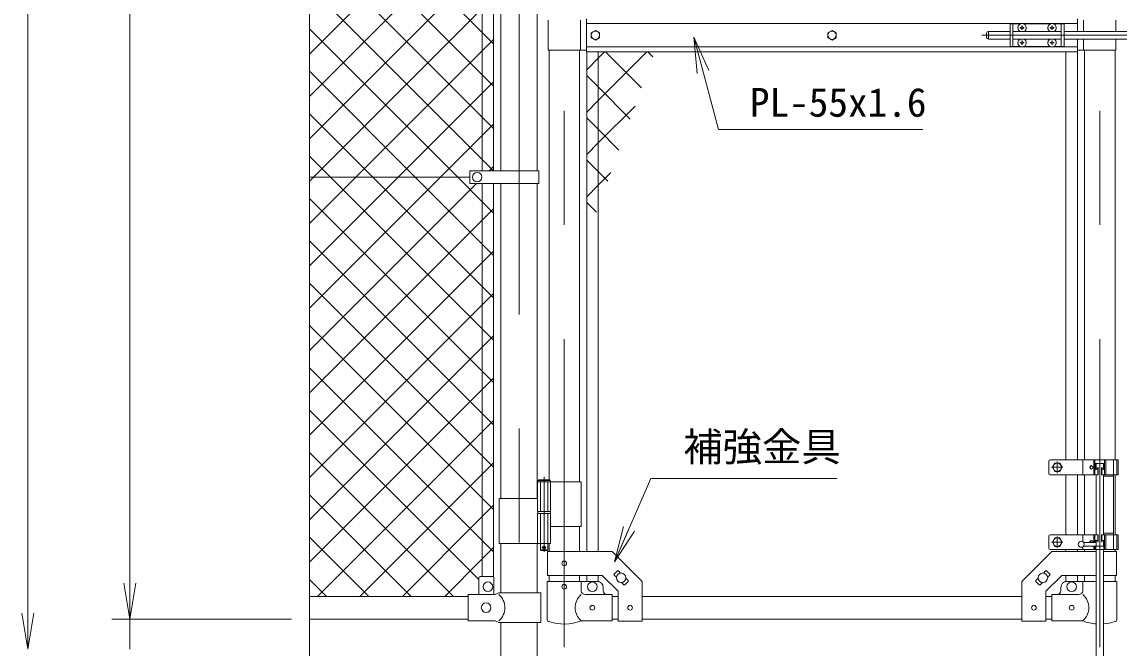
# Model space of a CAD drawing. Units: millimetres, scale not verified. Extents: x -6299 to 6301, y -4455 to 4455.
# Drawn here: x 223 to 2055, y -1104 to -59 of the extents above; entities that cross this region are included whole.
import ezdxf
from ezdxf.enums import TextEntityAlignment as Align

# ---------------------------------------------------------------- set-up
doc = ezdxf.new("R2010")
doc.units = ezdxf.units.MM
doc.header["$LTSCALE"] = 30
for name, pattern in [('DASHED', [7.5, 6, -1.5]), ('USER1', [50.8, 31.75, -6.35, 6.35, -6.35]), ('USER2', [0.375, 0.25, -0.125])]:
    doc.linetypes.add(name, pattern=pattern)
for name, color, linetype, lineweight in [('0-0_D-STR-TXT', 7, 'Continuous', 9), ('0-3_D-BMK', 2, 'USER1', 13), ('0-4_D-STR1', 1, 'Continuous', 18), ('0-5_D-STR3', 3, 'Continuous', 13), ('0-9_D-STR-DIM', 7, 'Continuous', 9), ('0-A_0', 7, 'Continuous', 9), ('0-B_D-STR2', 7, 'Continuous', 9)]:
    doc.layers.add(name, color=color, linetype=linetype, lineweight=lineweight)
doc.styles.add('ＭＳ ゴシック', font='')
doc.styles.get('ＭＳ ゴシック').set_extended_font_data('MS Gothic')

# ---------------------------------------------------------------- blocks, each defined once
blk = doc.blocks.new('_Open')
at = {"layer": '0-A_0'}
blk.add_line((-30, 5), (0, 0), dxfattribs=at)
blk.add_lwpolyline([(-30, -5), (0, 0), (-30, 0)], dxfattribs=at)

msp = doc.modelspace()

# ---------------------------------------------------------------- linework, layer by layer
at = {"layer": '0-0_D-STR-TXT'}
for points in [[(1727.47, -238.42), (1386.19, -238.42), (1345.67, -86.27)], [(1583.63, -821.57), (1273.57, -821.57), (1213.54, -958.53)]]:
    msp.add_lwpolyline(points, dxfattribs=at)
at = {"layer": '0-3_D-BMK'}
for p, q in [((1053.33, 1929.08), (1053.33, -1466.74)), ((1128.73, 935.57), (1128.73, -1102.82)), ((2022.93, 935.57), (2022.93, -1102.82)), ((1825.86, -81.16), (2450.31, -81.16)), ((1961.43, -802.66), (1942.43, -802.66)), ((1951.93, -793.16), (1951.93, -812.16)), ((2022.93, -796.16), (2022.93, -1102.82)), ((1095.17, -818.74), (1095.17, -943.63)), ((1961.43, -927.66), (1942.43, -927.66)), ((1951.93, -918.16), (1951.93, -937.16)), ((1098.8, -936.66), (1091.54, -936.66))]:
    msp.add_line(p, q, dxfattribs=at)
at = {"layer": '0-4_D-STR1'}
for p, q in [((1023.08, 408.34), (1023.08, -307.66)), ((1083.58, 408.34), (1083.58, -307.66)), ((1103.33, -106.16), (1103.33, -823.66)), ((1154.13, -106.16), (1154.13, -826.66)), ((1997.53, -106.16), (1997.53, -790.16)), ((2048.33, -106.16), (2048.33, -790.16)), ((1023.08, -328.66), (1023.08, -854.66)), ((1023.08, -328.66), (1023.08, -854.66)), ((1083.58, -328.66), (1083.58, -854.66)), ((1083.58, -328.66), (1083.58, -854.66)), ((1997.53, -815.16), (1997.53, -915.16)), ((2048.33, -815.16), (2048.33, -915.16)), ((1154.13, -901.66), (1154.13, -943.11)), ((1023.08, -929.66), (1023.08, -1012.06)), ((1023.08, -929.66), (1023.08, -1012.06)), ((1083.58, -929.66), (1083.58, -1012.06)), ((1083.58, -929.66), (1083.58, -1012.06)), ((1103.33, -929.66), (1103.33, -943.11)), ((1997.53, -940.16), (1997.53, -943.11)), ((2048.33, -940.16), (2048.33, -943.11)), ((1103.33, -983.11), (1103.33, -993.16)), ((1154.13, -983.11), (1154.13, -993.16)), ((1997.53, -983.11), (1997.53, -993.16)), ((2048.33, -983.11), (2048.33, -993.16)), ((968.33, -1018.16), (703.33, -1018.16)), ((1208.73, -1018.16), (1218.73, -1018.16)), ((1258.73, -1018.16), (1892.93, -1018.16)), ((1932.93, -1018.16), (1942.93, -1018.16)), ((968.33, -1056.16), (703.33, -1056.16)), ((1023.08, -1062.06), (1023.08, -1456.16)), ((1083.58, -1062.06), (1083.58, -1456.16)), ((1208.73, -1056.16), (1218.73, -1056.16)), ((1258.73, -1056.16), (1892.93, -1056.16)), ((1932.93, -1056.16), (1942.93, -1056.16))]:
    msp.add_line(p, q, dxfattribs=at)
at = {"layer": '0-5_D-STR3'}
for p, q in [((991.83, 408.34), (991.83, -307.66)), ((1010.83, 408.34), (1010.83, -307.66)), ((1165.83, -108.66), (1165.83, -53.66)), ((1985.83, -74.66), (1985.83, -53.66)), ((1101.73, -56.16), (1101.73, -106.16)), ((1155.73, -56.16), (1155.73, -106.16)), ((1985.83, -61.66), (1165.83, -61.66)), ((1873.18, -62.16), (1873.18, -100.16)), ((1890.58, -62.16), (1873.18, -62.16)), ((1877.68, -62.16), (1877.68, -100.16)), ((1890.03, -69.06), (1890.03, -68.66)), ((1891.33, -69.08), (1890.03, -69.06)), ((1892.78, -65.51), (1892.76, -66.81)), ((1892.78, -71.81), (1892.76, -70.51)), ((1893.57, -65.51), (1892.78, -65.51)), ((1893.57, -71.81), (1892.78, -71.81)), ((1893.57, -65.51), (1893.6, -66.81)), ((1893.57, -71.81), (1893.6, -70.51)), ((1895.03, -68.24), (1896.33, -68.27)), ((1940.58, -62.16), (1895.78, -62.16)), ((1896.33, -68.27), (1896.33, -68.66)), ((1941.33, -68.24), (1940.03, -68.27)), ((1940.03, -68.27), (1940.03, -68.66)), ((1942.78, -65.51), (1942.76, -66.81)), ((1942.78, -71.81), (1942.76, -70.51)), ((1943.57, -65.51), (1942.78, -65.51)), ((1943.57, -71.81), (1942.78, -71.81)), ((1943.57, -65.51), (1943.6, -66.81)), ((1943.57, -71.81), (1943.6, -70.51)), ((1945.03, -69.08), (1946.33, -69.06)), ((1963.18, -62.16), (1945.78, -62.16)), ((1946.33, -69.06), (1946.33, -68.66)), ((1958.68, -62.16), (1958.68, -100.16)), ((1963.18, -62.16), (1963.18, -100.16)), ((1995.93, -56.16), (1995.93, -74.66)), ((2049.93, -56.16), (2049.93, -74.66)), ((1833.98, -77.66), (1833.98, -84.66)), ((1848.43, -74.66), (1836.98, -74.66)), ((1836.98, -74.66), (1836.98, -87.66)), ((1848.43, -87.66), (1836.98, -87.66)), ((1848.27, -74.66), (1873.18, -74.66)), ((1848.27, -87.66), (1873.18, -87.66)), ((1877.68, -74.66), (1958.68, -74.66)), ((1877.68, -87.66), (1958.68, -87.66)), ((1892.78, -90.51), (1892.76, -91.81)), ((1893.57, -90.51), (1892.78, -90.51)), ((1893.57, -90.51), (1893.6, -91.81)), ((1942.78, -90.51), (1942.76, -91.81)), ((1943.57, -90.51), (1942.78, -90.51)), ((1943.57, -90.51), (1943.6, -91.81)), ((1963.18, -74.66), (2143.98, -74.66)), ((1963.18, -87.66), (2143.98, -87.66)), ((1985.83, -108.66), (1985.83, -87.66)), ((1995.93, -87.66), (1995.93, -106.16)), ((2049.93, -87.66), (2049.93, -106.16)), ((1101.73, -106.16), (1165.83, -106.16)), ((1985.83, -100.66), (1165.83, -100.66)), ((1985.83, -108.66), (1165.83, -108.66)), ((1166.23, -108.66), (1166.23, -943.11)), ((1185.23, -108.66), (1185.23, -943.11)), ((1890.58, -100.16), (1873.18, -100.16)), ((1890.03, -94.06), (1890.03, -93.66)), ((1891.33, -94.08), (1890.03, -94.06)), ((1892.78, -96.81), (1892.76, -95.51)), ((1893.57, -96.81), (1892.78, -96.81)), ((1893.57, -96.81), (1893.6, -95.51)), ((1895.03, -93.24), (1896.33, -93.27)), ((1895.03, -94.08), (1896.33, -94.06)), ((1940.58, -100.16), (1895.78, -100.16)), ((1896.33, -93.27), (1896.33, -93.66)), ((1896.33, -94.06), (1896.33, -93.66)), ((1941.33, -93.24), (1940.03, -93.27)), ((1940.03, -93.27), (1940.03, -93.66)), ((1942.78, -96.81), (1942.76, -95.51)), ((1943.57, -96.81), (1942.78, -96.81)), ((1943.57, -96.81), (1943.6, -95.51)), ((1945.03, -93.24), (1946.33, -93.27)), ((1945.03, -94.08), (1946.33, -94.06)), ((1963.18, -100.16), (1945.78, -100.16)), ((1946.33, -93.27), (1946.33, -93.66)), ((1946.33, -94.06), (1946.33, -93.66)), ((1966.43, -108.66), (1966.43, -790.16)), ((1985.43, -108.66), (1985.43, -790.16)), ((2049.93, -106.16), (1985.83, -106.16)), ((971.33, -307.66), (971.33, -328.66)), ((1086.13, -307.66), (971.33, -307.66)), ((1086.13, -307.66), (1086.13, -328.66)), ((703.33, -318.16), (971.33, -318.16)), ((1086.13, -328.66), (971.33, -328.66)), ((991.83, -985.06), (991.83, -328.66)), ((1010.83, -985.74), (1010.83, -328.66)), ((1937.93, -792.16), (1937.93, -813.16)), ((2053.53, -790.16), (1939.93, -790.16)), ((1994.63, -790.16), (1994.63, -815.16)), ((2012.93, -790.16), (2012.93, -815.16)), ((2014.83, -790.16), (2014.83, -815.16)), ((2031.03, -796.16), (2014.83, -796.16)), ((2016.43, -803.16), (2016.43, -796.16)), ((2016.93, -796.16), (2016.93, -805.18)), ((2019.43, -803.16), (2019.43, -815.16)), ((2019.43, -803.16), (2020.12, -803.16)), ((2020.12, -803.16), (2020.12, -815.16)), ((2025.74, -803.16), (2025.74, -815.16)), ((2026.43, -803.16), (2025.74, -803.16)), ((2026.43, -803.16), (2026.43, -815.16)), ((2028.93, -796.16), (2028.93, -805.18)), ((2029.43, -796.16), (2029.43, -803.16)), ((2031.03, -790.16), (2031.03, -815.16)), ((2032.93, -790.16), (2032.93, -815.16)), ((2033.16, -790.16), (2033.16, -815.16)), ((2045.63, -790.16), (2045.63, -940.16)), ((2051.23, -790.16), (2051.23, -815.16)), ((2053.53, -790.16), (2053.53, -815.16)), ((1085.17, -824.66), (1086.17, -823.66)), ((1104.17, -823.66), (1086.17, -823.66)), ((2020.12, -815.16), (1939.93, -815.16)), ((1966.43, -815.16), (1966.43, -915.16)), ((1985.43, -815.16), (1985.43, -915.16)), ((2016.93, -815.16), (2016.93, -915.16)), ((2053.53, -815.16), (2025.74, -815.16)), ((2028.93, -815.16), (2028.93, -915.16)), ((2045.63, -817.46), (2028.93, -817.46)), ((1084.37, -826.66), (1084.37, -876.66)), ((1157.28, -826.66), (1084.37, -826.66)), ((1085.17, -824.66), (1085.17, -826.66)), ((1085.17, -824.66), (1105.17, -824.66)), ((1105.97, -826.66), (1105.97, -876.66)), ((1157.28, -826.66), (1157.28, -901.66)), ((1084.37, -854.66), (1020.03, -854.66)), ((1020.03, -854.66), (1020.03, -929.66)), ((1105.97, -876.66), (1084.37, -876.66)), ((1084.67, -876.66), (1084.67, -879.66)), ((1105.67, -876.66), (1105.67, -879.66)), ((1105.97, -879.66), (1084.37, -879.66)), ((1084.37, -879.66), (1084.37, -929.66)), ((1105.67, -879.66), (1084.67, -879.66)), ((1105.97, -879.66), (1105.97, -929.66)), ((1157.28, -901.66), (1106.08, -901.66)), ((2020.12, -915.16), (1939.93, -915.16)), ((1994.63, -915.16), (1994.63, -926.95)), ((2012.93, -928.16), (2012.93, -915.16)), ((2014.83, -928.16), (2014.83, -915.16)), ((2019.43, -927.16), (2019.43, -915.16)), ((2020.12, -927.16), (2020.12, -915.16)), ((2053.53, -915.16), (2025.74, -915.16)), ((2025.74, -927.16), (2025.74, -915.16)), ((2026.43, -927.16), (2026.43, -915.16)), ((2045.63, -912.86), (2028.93, -912.86)), ((2031.03, -940.16), (2031.03, -915.16)), ((2032.93, -940.16), (2032.93, -915.16)), ((2033.16, -915.16), (2033.16, -940.16)), ((2051.23, -915.16), (2051.23, -940.16)), ((2053.53, -915.16), (2053.53, -940.16)), ((1105.97, -929.66), (1020.03, -929.66)), ((1101.17, -929.66), (1101.17, -940.66)), ((1937.93, -917.16), (1937.93, -938.16)), ((2016.93, -928.16), (1995.93, -928.16)), ((2016.93, -934.16), (1995.93, -934.16)), ((2012.93, -940.16), (2012.93, -934.16)), ((2016.93, -934.16), (2014.83, -934.16)), ((2014.83, -940.16), (2014.83, -934.16)), ((2014.83, -934.16), (2029.43, -934.16)), ((2016.43, -927.16), (2016.43, -928.16)), ((2016.43, -934.16), (2016.43, -940.16)), ((2016.93, -925.15), (2016.93, -934.16)), ((2019.43, -927.16), (2020.12, -927.16)), ((2026.43, -927.16), (2025.74, -927.16)), ((2028.93, -925.15), (2028.93, -934.16)), ((2029.43, -940.16), (2029.43, -927.16)), ((1090.17, -941.66), (1089.17, -940.66)), ((1100.17, -941.66), (1090.17, -941.66)), ((1100.17, -941.66), (1101.17, -940.66)), ((1101.03, -983.11), (1101.03, -943.11)), ((2053.53, -940.16), (1939.93, -940.16)), ((1966.43, -940.16), (1966.43, -943.11)), ((1985.43, -940.16), (1985.43, -943.11)), ((1994.63, -935.37), (1994.63, -940.16)), ((2016.93, -940.16), (2016.93, -1189.16)), ((2028.93, -940.16), (2028.93, -1189.16)), ((2050.63, -943.11), (2028.93, -943.11)), ((2050.63, -983.11), (2050.63, -943.11)), ((986.33, -987.06), (986.33, -1015.06)), ((1009.33, -985.06), (988.33, -985.06)), ((1011.33, -987.06), (1011.33, -1015.06)), ((1101.03, -983.11), (1192.16, -983.11)), ((1166.23, -983.11), (1166.23, -993.16)), ((1185.23, -983.11), (1185.23, -993.16)), ((1192.16, -983.11), (1218.73, -1009.68)), ((1212.06, -981.1), (1217.72, -975.44)), ((1212.06, -982.52), (1215.78, -986.23)), ((1219.13, -975.44), (1222.85, -979.16)), ((1231.68, -987.99), (1235.4, -991.71)), ((1919.98, -987.99), (1916.26, -991.71)), ((1932.53, -975.44), (1928.81, -979.16)), ((1959.5, -983.11), (1932.93, -1009.68)), ((1939.6, -981.1), (1933.94, -975.44)), ((1939.6, -982.52), (1935.88, -986.23)), ((2016.93, -983.11), (1959.5, -983.11)), ((1966.43, -983.11), (1966.43, -993.16)), ((1985.43, -983.11), (1985.43, -993.16)), ((2050.63, -983.11), (2028.93, -983.11)), ((1100.18, -993.16), (1157.28, -993.16)), ((1100.18, -993.16), (1100.18, -1056.85)), ((1157.28, -993.16), (1157.28, -1008.16)), ((1157.28, -993.16), (1183.73, -993.16)), ((1193.73, -1008.16), (1193.73, -1003.16)), ((1224.61, -995.06), (1228.33, -998.78)), ((1229.74, -998.78), (1235.4, -993.12)), ((1258.73, -1059.36), (1258.73, -993.11)), ((1892.93, -1059.36), (1892.93, -993.11)), ((1921.92, -998.78), (1916.26, -993.12)), ((1927.05, -995.06), (1923.33, -998.78)), ((1957.93, -1008.16), (1957.93, -1003.16)), ((1994.38, -993.16), (1994.38, -1008.16)), ((2051.48, -993.16), (2028.93, -993.16)), ((2051.48, -993.16), (2051.48, -1056.85)), ((1013.53, -1015.06), (968.33, -1015.06)), ((968.33, -1059.06), (968.33, -1015.06)), ((1013.53, -1015.06), (1019.53, -1012.06)), ((1089.43, -1012.06), (1019.53, -1012.06)), ((1089.43, -1012.06), (1089.43, -1062.06)), ((1208.73, -1015.16), (1164.28, -1015.16)), ((1208.73, -1059.16), (1208.73, -1015.16)), ((1218.73, -1059.36), (1218.73, -1009.68)), ((1932.93, -1059.36), (1932.93, -1009.68)), ((1942.93, -1015.16), (1987.38, -1015.16)), ((1942.93, -1059.16), (1942.93, -1015.16)), ((1013.53, -1059.06), (968.33, -1059.06)), ((1013.53, -1059.06), (1019.53, -1062.06)), ((1089.43, -1062.06), (1019.53, -1062.06)), ((1208.73, -1059.16), (1157.28, -1059.16)), ((1218.73, -1059.36), (1258.73, -1059.36)), ((1932.93, -1059.36), (1892.93, -1059.36)), ((1942.93, -1059.16), (1994.38, -1059.16))]:
    msp.add_line(p, q, dxfattribs=at)
at = {"layer": '0-5_D-STR3', "linetype": 'USER2'}
msp.add_line((2033.16, -815.16), (2047.16, -815.16), dxfattribs=at)
at = {"layer": '0-5_D-STR3', "linetype": 'DASHED'}
for p, q in [((1088.87, -826.66), (1088.87, -876.66)), ((1101.47, -826.66), (1101.47, -876.66)), ((1088.87, -879.66), (1088.87, -929.66)), ((1101.47, -879.66), (1101.47, -929.66))]:
    msp.add_line(p, q, dxfattribs=at)
at = {"layer": '0-5_D-STR3'}
for points in [[(1180.83, -73.06), (1187.84, -77.11), (1187.84, -85.21), (1180.83, -89.26), (1173.81, -85.21), (1173.81, -77.11)], [(1575.83, -73.06), (1582.84, -77.11), (1582.84, -85.21), (1575.83, -89.26), (1568.81, -85.21), (1568.81, -77.11)], [(1955.98, -795.65), (1960.03, -802.66), (1955.98, -809.68), (1947.88, -809.68), (1943.83, -802.66), (1947.88, -795.65)], [(1955.98, -920.65), (1960.03, -927.66), (1955.98, -934.68), (1947.88, -934.68), (1943.83, -927.66), (1947.88, -920.65)]]:
    msp.add_lwpolyline(points, close=True, dxfattribs=at)
for points in [[(1891.33, -68.24), (1890.03, -68.27), (1890.03, -68.66)], [(1895.03, -69.08), (1896.33, -69.06), (1896.33, -68.66)], [(1941.33, -69.08), (1940.03, -69.06), (1940.03, -68.66)], [(1945.03, -68.24), (1946.33, -68.27), (1946.33, -68.66)], [(1891.33, -93.24), (1890.03, -93.27), (1890.03, -93.66)], [(1941.33, -94.08), (1940.03, -94.06), (1940.03, -93.66)], [(1104.17, -823.66), (1105.17, -824.66), (1105.17, -826.66)], [(1089.17, -929.66), (1089.17, -940.66), (1101.17, -940.66)], [(1101.03, -943.11), (1208.73, -943.11), (1258.73, -993.11)], [(2016.93, -943.11), (1942.93, -943.11), (1892.93, -993.11)], [(2016.93, -993.16), (1994.38, -993.16), (1967.93, -993.16)]]:
    msp.add_lwpolyline(points, dxfattribs=at)
for centre, radius in [((1180.83, -81.16), 7.03), ((1575.83, -81.16), 7.03), ((983.33, -318.16), 8), ((1951.93, -802.66), 7.03), ((1095.17, -936.66), 2.5), ((1951.93, -927.66), 7.03), ((1991.93, -931.16), 5), ((1128.73, -963.11), 4), ((1223.73, -987.11), 8), ((1927.93, -987.11), 8), ((1001.33, -1002.06), 8), ((1128.73, -1002.16), 4), ((1175.73, -1002.16), 8), ((1975.93, -1002.16), 8), ((998.33, -1037.06), 8), ((1175.73, -1037.16), 4), ((1238.73, -1037.11), 4), ((1912.93, -1037.11), 4), ((1975.93, -1037.16), 4)]:
    msp.add_circle(centre, radius, dxfattribs=at)
for centre, radius, start, end in [((1893.18, -68.66), 7, 0, 180), ((1893.18, -68.66), 7, 180, 238.99728), ((1891.27, -66.76), 1.49, 270, 0), ((1891.27, -70.57), 1.49, 0, 90), ((1895.08, -66.76), 1.49, 180, 270), ((1895.08, -70.57), 1.49, 90, 180), ((1893.18, -68.66), 7, 301.00272, 0), ((1943.18, -68.66), 7, 0, 180), ((1943.18, -68.66), 7, 180, 238.99728), ((1941.27, -66.76), 1.49, 270, 0), ((1941.27, -70.57), 1.49, 0, 90), ((1945.08, -66.76), 1.49, 180, 270), ((1945.08, -70.57), 1.49, 90, 180), ((1943.18, -68.66), 7, 301.00272, 0), ((1836.98, -77.66), 3, 90, 180), ((1836.98, -84.66), 3, 180, 270), ((1893.18, -93.66), 7, 121.00272, 180), ((1893.18, -93.66), 7, 0, 58.99728), ((1943.18, -93.66), 7, 121.00272, 180), ((1943.18, -93.66), 7, 0, 58.99728), ((1893.18, -93.66), 7, 180, 0), ((1891.27, -91.76), 1.49, 270, 0), ((1891.27, -95.57), 1.49, 0, 90), ((1895.08, -91.76), 1.49, 180, 270), ((1895.08, -95.57), 1.49, 90, 180), ((1943.18, -93.66), 7, 180, 0), ((1941.27, -91.76), 1.49, 270, 0), ((1941.27, -95.57), 1.49, 0, 90), ((1945.08, -91.76), 1.49, 180, 270), ((1945.08, -95.57), 1.49, 90, 180), ((1939.93, -792.16), 2, 90, 180), ((1939.93, -813.16), 2, 180, 270), ((1939.93, -917.16), 2, 90, 180), ((1939.93, -938.16), 2, 180, 270), ((988.33, -987.06), 2, 90, 180), ((1009.33, -987.06), 2, 0, 90), ((1212.77, -981.81), 1, 135, 225), ((1218.43, -976.15), 1, 45, 135), ((1933.23, -976.15), 1, 45, 135), ((1938.89, -981.81), 1, 315, 45), ((1183.73, -1003.16), 10, 0, 90), ((1229.03, -998.07), 1, 225, 315), ((1234.69, -992.41), 1, 315, 45), ((1916.97, -992.41), 1, 135, 225), ((1922.63, -998.07), 1, 225, 315), ((1967.93, -1003.16), 10, 90, 180), ((1000.94, -1037.06), 28.8, 310.19176, 49.80824), ((1175.48, -1037.16), 28.55, 129.59418, 230.40582), ((1164.28, -1008.16), 7, 180, 270), ((1200.73, -1008.16), 7, 180, 270), ((1950.93, -1008.16), 7, 270, 0), ((1987.38, -1008.16), 7, 270, 0), ((1976.18, -1037.16), 28.55, 309.59418, 50.40582), ((1103.48, -1056.85), 3.3, 180, 250.77949), ((1128.73, -984.43), 80, 250.77949, 290.9084), ((2022.93, -984.43), 80, 249.0916, 265.69878), ((2022.93, -984.43), 80, 274.30122, 289.22051), ((2048.18, -1056.85), 3.3, 289.22051, 0)]:
    msp.add_arc(centre, radius, start, end, dxfattribs=at)
msp.add_ellipse((2008.78, -802.66), major_axis=(0, 3), ratio=0.839449, dxfattribs=at)
for centre, major_axis, ratio, start_param, end_param in [((2009.94, -802.66), (0, -3), 0.839449, 3.3733968, 6.0513812), ((2017.13, -803.12), (0, -3), 0.766727, 4.7027468, 7.8414058), ((2018.27, -803.12), (0, -3), 0.615242, 4.7027468, 6.0032469), ((2028.73, -803.12), (0, -3), 0.766727, 4.7249648, 7.8636238), ((2027.58, -803.12), (0, -3), 0.615242, 0.2799384, 1.5804385), ((2008.78, -927.66), (0, -3), 0.839449, 1.4033482, 4.8798371), ((2009.94, -927.66), (0, -3), 0.839449, 3.3733968, 4.8798371), ((2017.13, -927.2), (0, 3), 0.766727, 4.7249648, 7.8636238), ((2018.27, -927.2), (0, 3), 0.615242, 0.2799384, 1.5804385), ((2028.73, -927.2), (0, 3), 0.766727, 4.7027468, 7.8414058), ((2027.58, -927.2), (0, 3), 0.615242, 4.7027468, 6.0032469)]:
    msp.add_ellipse(centre, major_axis=major_axis, ratio=ratio, start_param=start_param, end_param=end_param, dxfattribs=at)
at = {"layer": '0-9_D-STR-DIM'}
for p, q in [((233.33, -1046.16), (233.33, 1833.84)), ((403.33, -996.16), (403.33, 1833.84)), ((703.33, -1199.16), (703.33, 393.19)), ((403.33, -996.16), (403.33, -936.16)), ((673.33, -1056.16), (373.33, -1056.16)), ((673.33, -1056.16), (373.33, -1056.16)), ((403.33, -1106.16), (403.33, -1056.16))]:
    msp.add_line(p, q, dxfattribs=at)
at = {"layer": '0-B_D-STR2'}
for p, q in [((991.83, -76.33), (703.33, 212.17)), ((703.33, -112.62), (991.83, 175.88)), ((991.83, -147.04), (703.33, 141.46)), ((703.33, -183.33), (991.83, 105.17)), ((991.83, -217.75), (703.33, 70.75)), ((703.33, -254.04), (991.83, 34.46)), ((991.83, -288.46), (703.33, 0.04)), ((709.92, -318.16), (991.83, -36.26)), ((950.82, -318.16), (703.33, -70.67)), ((1010.83, -95.33), (991.83, -76.33)), ((991.83, -106.97), (1010.83, -87.97)), ((780.63, -318.16), (991.83, -106.97)), ((1257.9, -169.16), (1197.4, -108.66)), ((1276.77, -117.32), (1268.11, -108.66)), ((880.11, -318.16), (703.33, -141.38)), ((1010.83, -166.04), (991.83, -147.04)), ((991.83, -177.68), (1010.83, -158.68)), ((1185.23, -167.2), (1166.23, -148.2)), ((851.34, -318.16), (991.83, -177.68)), ((1239.03, -221.01), (1185.23, -167.2)), ((1185.23, -261.05), (1246.9, -199.37)), ((809.39, -318.16), (703.33, -212.1)), ((1010.83, -236.75), (991.83, -217.75)), ((1185.23, -237.92), (1166.23, -218.92)), ((991.83, -248.39), (1010.83, -229.39)), ((1220.16, -272.85), (1185.23, -237.92)), ((922.06, -318.16), (991.83, -248.39)), ((1166.23, -280.05), (1185.23, -261.05)), ((738.68, -318.16), (703.33, -282.81)), ((1010.83, -307.46), (991.83, -288.46)), ((1185.23, -308.63), (1166.23, -289.63)), ((1003.27, -307.66), (1010.83, -300.1)), ((1201.29, -324.69), (1185.23, -308.63)), ((1185.23, -331.76), (1206.44, -310.55)), ((703.33, -324.76), (709.92, -318.16)), ((703.33, -395.47), (780.63, -318.16)), ((703.33, -466.18), (851.34, -318.16)), ((703.33, -536.89), (922.06, -318.16)), ((703.33, -607.6), (982.27, -328.66)), ((991.83, -571.31), (738.68, -318.16)), ((991.83, -500.6), (809.39, -318.16)), ((991.83, -429.88), (880.11, -318.16)), ((991.83, -359.17), (950.82, -318.16)), ((1166.23, -350.76), (1185.23, -331.76)), ((991.83, -642.02), (703.33, -353.52)), ((1010.83, -378.17), (991.83, -359.17)), ((1182.42, -376.53), (1166.23, -360.34)), ((991.83, -389.81), (1010.83, -370.81)), ((703.33, -678.31), (991.83, -389.81)), ((991.83, -712.73), (703.33, -424.23)), ((1010.83, -448.88), (991.83, -429.88)), ((991.83, -460.52), (1010.83, -441.52)), ((703.33, -749.02), (991.83, -460.52)), ((991.83, -783.44), (703.33, -494.94)), ((1010.83, -519.6), (991.83, -500.6)), ((991.83, -531.23), (1010.83, -512.23)), ((703.33, -819.73), (991.83, -531.23)), ((991.83, -854.15), (703.33, -565.65)), ((1010.83, -590.31), (991.83, -571.31)), ((991.83, -601.94), (1010.83, -582.94)), ((703.33, -890.44), (991.83, -601.94)), ((991.83, -924.86), (703.33, -636.36)), ((1010.83, -661.02), (991.83, -642.02)), ((991.83, -672.65), (1010.83, -653.65)), ((703.33, -961.15), (991.83, -672.65)), ((986.33, -990.07), (703.33, -707.07)), ((1010.83, -731.73), (991.83, -712.73)), ((991.83, -743.36), (1010.83, -724.36)), ((717.03, -1018.16), (991.83, -743.36)), ((943.71, -1018.16), (703.33, -777.78)), ((1010.83, -802.44), (991.83, -783.44)), ((991.83, -814.07), (1010.83, -795.07)), ((787.74, -1018.16), (991.83, -814.07)), ((873, -1018.16), (703.33, -848.49)), ((1010.83, -873.15), (991.83, -854.15)), ((991.83, -884.78), (1010.83, -865.78)), ((858.45, -1018.16), (991.83, -884.78)), ((802.29, -1018.16), (703.33, -919.2)), ((1010.83, -943.86), (991.83, -924.86)), ((991.83, -955.49), (1010.83, -936.49)), ((929.16, -1018.16), (991.83, -955.49)), ((731.58, -1018.16), (703.33, -989.91))]:
    msp.add_line(p, q, dxfattribs=at)
for points in [[(1166.23, -138.63), (1185.23, -119.63), (1196.2, -108.66)], [(1166.23, -209.34), (1185.23, -190.34), (1266.91, -108.66)]]:
    msp.add_lwpolyline(points, dxfattribs=at)

# ---------------------------------------------------------------- block references
at = {"layer": '0-0_D-STR-TXT', "xscale": 2, "yscale": 2}
for p, rotation in [((1345.16, -84.34), 104.91069), ((1212.74, -960.37), 246.33058)]:
    msp.add_blockref('_Open', p, dxfattribs=dict(at, rotation=rotation))
at = {"layer": '0-9_D-STR-DIM', "xscale": 2, "yscale": 2, "rotation": 270}
for p in [(403.33, -1056.16), (403.33, -1056.16), (233.33, -1106.16)]:
    msp.add_blockref('_Open', p, dxfattribs=at)

# ---------------------------------------------------------------- texts
at = {"layer": '0-0_D-STR-TXT', "style": 'ＭＳ ゴシック'}
for s, p in [('PL-55x1.6', (1438.64, -231.67)), ('補強金具', (1327.54, -806.96))]:
    msp.add_text(s, height=48.17, dxfattribs=at).set_placement(p, align=Align.BOTTOM_LEFT)

doc.saveas('drawing.dxf')
